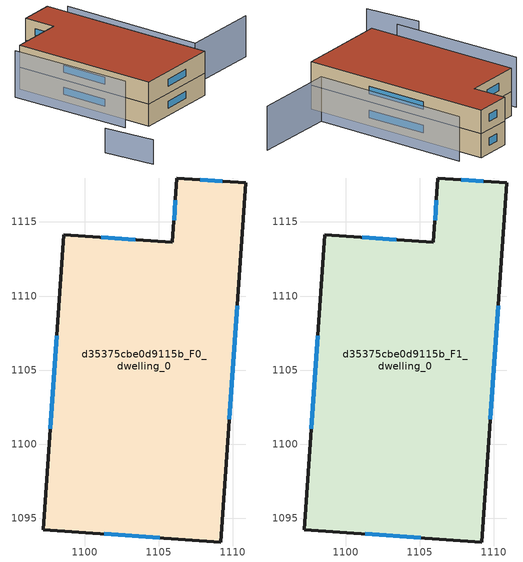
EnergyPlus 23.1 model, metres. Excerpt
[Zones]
d35375cbe0d9115b_F0_dwelling_0
 floor ground (EU_floor_Construction): 1110.88,1117.64 1109.19,1093.39 1097.22,1094.23 1098.6,1114.13 1105.93,1113.62 1106.24,1117.97 z0
 wall outside (EU_wall_Construction): 1097.22,1094.23 1109.19,1093.39 1110.88,1117.64 1106.24,1117.97 1105.93,1113.62 1098.6,1114.13 1097.22,1094.23 z0:3
 window (EU_Window_Construction): 1101.32,1093.94 1105.09,1093.68 / 1098.13,1107.32 1097.69,1101.04 / 1103.42,1113.8 1101.11,1113.96 / 1106.13,1116.48 1106.04,1115.11 / 1109.29,1117.75 1107.83,1117.86 / 1109.77,1101.7 1110.3,1109.34 z1.03:1.97
d35375cbe0d9115b_F1_dwelling_0
 floor to d35375cbe0d9115b_F0_dwelling_0 (EU_floor_Construction): 1110.88,1117.64 1109.19,1093.39 1097.22,1094.23 1098.6,1114.13 1105.93,1113.62 1106.24,1117.97 z3
 wall outside (EU_wall_Construction): 1097.22,1094.23 1109.19,1093.39 1110.88,1117.64 1106.24,1117.97 1105.93,1113.62 1098.6,1114.13 1097.22,1094.23 z3:6
 window (EU_Window_Construction): 1101.32,1093.94 1105.09,1093.68 / 1098.13,1107.32 1097.69,1101.04 / 1103.42,1113.8 1101.11,1113.96 / 1106.13,1116.48 1106.04,1115.11 / 1109.29,1117.75 1107.83,1117.86 / 1109.77,1101.7 1110.3,1109.34 z4.03:4.97
 roof outside (EU_roof_Construction): 1109.19,1093.39 1110.88,1117.64 1106.24,1117.97 1105.93,1113.62 1098.6,1114.13 1097.22,1094.23 z6
shading: 1087.26,1094.49 1087.4,1087.49 z0:3.3; 1096.24,1113.3 1095.28,1096.52 z0:6.3; 1122.16,1095.41 1111.54,1096.24 / 1111.54,1096.24 1113.09,1115.99 z0:5.6
[Building]
EU S2 Campaign: North Axis=0; Terrain=City; Solar Distribution=FullExterior
[Site:Location]
Cape.Town.Intl.AP: Latitude=-33.965; Longitude=18.602; Time Zone=2; Elevation=46
[SizingPeriod:WeatherFileDays]
AnnualSizingPeriod: Begin Month=1; Begin Day of Month=1; End Month=12; End Day of Month=31; Day of Week for Start Day=Monday; Use Weather File Daylight Saving Period=No; Use Weather File Rain and Snow Indicators=No
[MATERIAL]
EU_InternalMass_Material: Roughness=MediumRough; Thickness=0.1; Conductivity=1; Density=1800; Specific Heat=900; Thermal Absorptance=0.9; Solar Absorptance=0.7; Visible Absorptance=0.7
[MATERIAL:NOMASS] Roughness=MediumRough; Thermal Absorptance=0.9; Solar Absorptance=0.7; Visible Absorptance=0.7
Name | Thermal Resistance
EU_wall_NoMass | 0.493876
EU_roof_NoMass | 0.449382
EU_floor_NoMass | 1.25
[WINDOWMATERIAL:SIMPLEGLAZINGSYSTEM]
EU_Window_SimpleGlazing: UFactor=4.4; Solar Heat Gain Coefficient=0.85; Visible Transmittance=0.85
[CONSTRUCTION]
EU_wall_Construction: EU_wall_NoMass
EU_roof_Construction: EU_roof_NoMass
EU_floor_Construction: EU_floor_NoMass
EU_Window_Construction: EU_Window_SimpleGlazing
EU_InternalMass_Construction: EU_InternalMass_Material
[ZONE] Type=1; Multiplier=1; Ceiling Height=autocalculate; Floor Area=autocalculate; Part of Total Floor Area=Yes
Name | Volume
d35375cbe0d9115b_F0_dwelling_0 | 779.282
d35375cbe0d9115b_F1_dwelling_0 | 779.283
[INTERNALMASS] Construction=EU_InternalMass_Construction; Surface Area=259.761
Name | Zone or ZoneList
d35375cbe0d9115b_F0_dwelling_0_EU_InternalMass | d35375cbe0d9115b_F0_dwelling_0
d35375cbe0d9115b_F1_dwelling_0_EU_InternalMass | d35375cbe0d9115b_F1_dwelling_0
[OTHEREQUIPMENT] Fuel Type=Electricity; Design Level Calculation Method=Watts/Area; Power per Zone Floor Area=1; Fraction Latent=0; Fraction Radiant=0; Fraction Lost=0; Carbon Dioxide Generation Rate=0; EndUse Subcategory=EU_Step8_InternalGains
Name | Zone or ZoneList or Space or SpaceList | Schedule
EU_Step8_InternalGain_d35375cbe0d9115b_F0_dwelling_0_f000 | d35375cbe0d9115b_F0_dwelling_0 | EU_Step8_GainSchedule_d35375cbe0d9115b_F0_dwelling_0_f000
EU_Step8_InternalGain_d35375cbe0d9115b_F1_dwelling_0_f000 | d35375cbe0d9115b_F1_dwelling_0 | EU_Step8_GainSchedule_d35375cbe0d9115b_F1_dwelling_0_f000
[ZONEVENTILATION:DESIGNFLOWRATE] Schedule=EU_AlwaysOn; Design Flow Rate Calculation Method=AirChanges/Hour; Air Changes per Hour=0.64; Ventilation Type=Natural; Fan Pressure Rise=0; Fan Total Efficiency=1; Constant Term Coefficient=1; Temperature Term Coefficient=0; Velocity Term Coefficient=0; Velocity Squared Term Coefficient=0; Minimum Indoor Temperature=-100; Maximum Indoor Temperature=100; Delta Temperature=-100; Minimum Outdoor Temperature=-100; Maximum Outdoor Temperature=100; Maximum Wind Speed=40
Name | Zone or ZoneList or Space or SpaceList
EU_ConstantAir_d35375cbe0d9115b_F0_dwelling_0 | d35375cbe0d9115b_F0_dwelling_0
EU_ConstantAir_d35375cbe0d9115b_F1_dwelling_0 | d35375cbe0d9115b_F1_dwelling_0
[HVACTEMPLATE:THERMOSTAT] Constant Heating Setpoint=20; Constant Cooling Setpoint=50
EU_HeatOnly_d35375cbe0d9115b_F0_dwelling_0; EU_HeatOnly_d35375cbe0d9115b_F1_dwelling_0
[HVACTEMPLATE:ZONE:IDEALLOADSAIRSYSTEM] System Availability Schedule=EU_AlwaysOn; Maximum Heating Supply Air Temperature=50; Minimum Cooling Supply Air Temperature=13; Maximum Heating Supply Air Humidity Ratio=0.0156; Minimum Cooling Supply Air Humidity Ratio=0.0077; Heating Limit=NoLimit; Cooling Limit=NoLimit; Heating Availability Schedule=EU_AlwaysOn; Cooling Availability Schedule=EU_CoolingOff; Dehumidification Control Type=ConstantSensibleHeatRatio; Cooling Sensible Heat Ratio=0.7; Dehumidification Setpoint=60; Humidification Control Type=None; Humidification Setpoint=30; Outdoor Air Method=None; Outdoor Air Flow Rate per Person=0.00944; Outdoor Air Flow Rate per Zone Floor Area=0; Outdoor Air Flow Rate per Zone=0; Demand Controlled Ventilation Type=None; Outdoor Air Economizer Type=NoEconomizer; Heat Recovery Type=None; Sensible Heat Recovery Effectiveness=0.7; Latent Heat Recovery Effectiveness=0.65
Name | Template Thermostat
d35375cbe0d9115b_F0_dwelling_0 | EU_HeatOnly_d35375cbe0d9115b_F0_dwelling_0
d35375cbe0d9115b_F1_dwelling_0 | EU_HeatOnly_d35375cbe0d9115b_F1_dwelling_0
[SIZING:ZONE] Zone Cooling Design Supply Air Temperature Input Method=SupplyAirTemperature; Zone Cooling Design Supply Air Temperature=13; Zone Heating Design Supply Air Temperature Input Method=SupplyAirTemperature; Zone Heating Design Supply Air Temperature=50; Zone Cooling Design Supply Air Humidity Ratio=0.008; Zone Heating Design Supply Air Humidity Ratio=0.008; Cooling Design Air Flow Method=DesignDay; Cooling Design Air Flow Rate=0; Cooling Minimum Air Flow per Zone Floor Area=0.000762; Cooling Minimum Air Flow=0; Cooling Minimum Air Flow Fraction=0.2; Heating Design Air Flow Method=DesignDay; Heating Design Air Flow Rate=0; Heating Maximum Air Flow per Zone Floor Area=0.002032; Heating Maximum Air Flow=0.141576; Heating Maximum Air Flow Fraction=0.3; Account for Dedicated Outdoor Air System=No; Dedicated Outdoor Air System Control Strategy=NeutralSupplyAir; Dedicated Outdoor Air Low Setpoint Temperature for Design=autosize; Dedicated Outdoor Air High Setpoint Temperature for Design=autosize; Zone Load Sizing Method=Sensible Load Only No Latent Load; Zone Latent Cooling Design Supply Air Humidity Ratio Input Method=HumidityRatioDifference; Zone Cooling Design Supply Air Humidity Ratio Difference=0.005; Zone Latent Heating Design Supply Air Humidity Ratio Input Method=HumidityRatioDifference; Zone Humidification Design Supply Air Humidity Ratio Difference=0.005
d35375cbe0d9115b_F0_dwelling_0; d35375cbe0d9115b_F1_dwelling_0
[SCHEDULE:CONSTANT]
Name | Hourly Value
EU_AlwaysOn | 1
EU_CoolingOff | 0
[SCHEDULE:FILE] Column Number=1; Rows to Skip at Top=0; Number of Hours of Data=8760; Column Separator=Comma; Interpolate to Timestep=No; Minutes per Item=60; Adjust Schedule for Daylight Savings=Yes
Name | File
EU_Step8_GainSchedule_d35375cbe0d9115b_F0_dwelling_0_f000 | ../../schedules/d35375cbe0d9115b/d35375cbe0d9115b_F0_dwelling_0_f000_gain.csv
EU_Step8_GainSchedule_d35375cbe0d9115b_F1_dwelling_0_f000 | ../../schedules/d35375cbe0d9115b/d35375cbe0d9115b_F1_dwelling_0_f000_gain.csv
